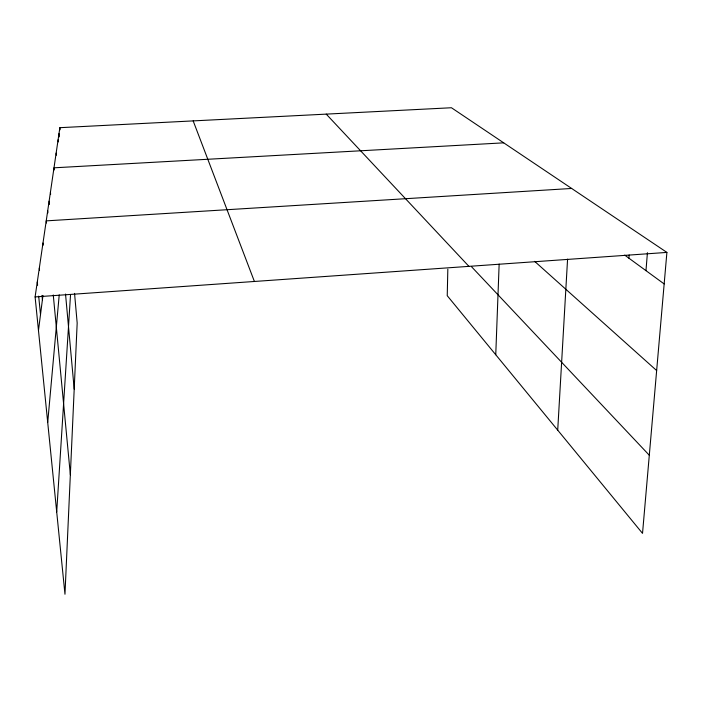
<?xml version="1.0" encoding="UTF-8"?>
<svg xmlns="http://www.w3.org/2000/svg" width="702" height="702" viewBox="0 0 702 702"><rect width="100%" height="100%" fill="white"/><g stroke="black" fill="none" stroke-linecap="round" stroke-linejoin="round"><path stroke-width="1.05" d="M447.832 269.182L447.235 295.7L642.523 533.371L666.9 252.413L451.447 107.748L59.872 127.685L35.1 296.92L64.97 594.252L77.176 323.034L74.552 293.375M495.752 354.747L499.148 264.092M557.713 430.159L567.576 259.126M56.704 511.96L70.507 295.068M628.913 258.196L629.15 255.001M645.972 270.647L647.428 252.694M47.71 422.42L59.222 294.893M38.47 330.475L42.962 295.463M35.1 296.92L666.9 252.413M571.647 188.461L46.227 220.867L46.437 223.034M503.703 142.839L53.993 167.813L54.186 169.937M624.692 255.107L664.162 283.941M534.634 261.346L656.651 370.551M471.577 266.778L649.306 455.247M326.237 114.128L468.927 266.356M193.173 120.902L254.396 281.467M37.276 282.028L37.601 285.284M38.68 296.13L40.514 314.575M39.312 268.146L39.523 270.323M41.988 295.375L42.418 299.736M42.989 243.015L43.191 245.147M47.71 210.749L47.911 212.864M53.264 294.954L70.349 474.763M50.43 192.172L50.632 194.349M49.105 201.202L49.412 204.422M65.523 294.041L74.201 389.119M59.003 133.599L59.293 136.872M58.09 139.803L58.284 141.927M56.142 153.115L56.335 155.239M59.872 127.685L60.056 129.817"/></g></svg>
